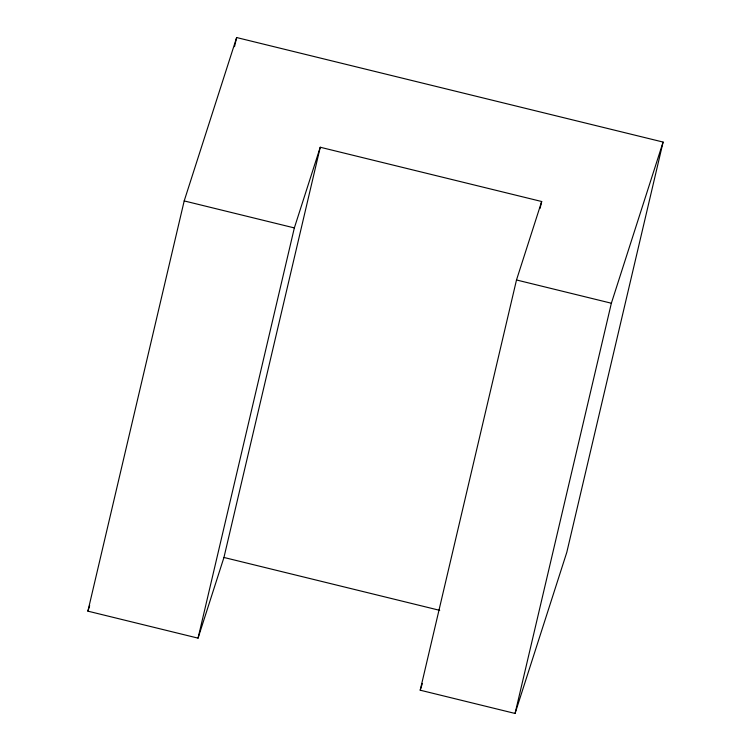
<?xml version="1.0" encoding="UTF-8"?>
<svg xmlns="http://www.w3.org/2000/svg" width="751" height="751" viewBox="0 0 751 751"><rect width="100%" height="100%" fill="white"/><g stroke="black" fill="none" stroke-linecap="round" stroke-linejoin="round"><path stroke-width="1.13" d="M87.895 611.154L184.192 200.921L236.649 37.55L663.105 142.07L566.808 552.295L515.064 713.45L420.203 690.197L516.5 279.973L541.687 201.512L320.245 147.243L294.345 227.919L198.048 638.143L87.895 611.154L89.669 605.625M234.509 46.665L236.649 37.55M198.048 638.143L223.948 557.467L320.245 147.243M540.082 208.346L541.687 201.512M515.064 713.45L611.361 303.226L663.105 142.07M420.203 690.197L422.334 683.57M516.5 279.973L611.361 303.226M184.192 200.921L294.345 227.919M223.948 557.467L439.72 610.347"/></g></svg>
